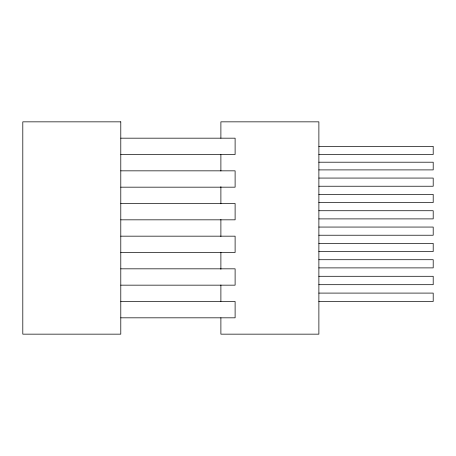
<?xml version="1.0" encoding="UTF-8"?>
<svg xmlns="http://www.w3.org/2000/svg" width="456" height="456" viewBox="0 0 456 456"><rect width="100%" height="100%" fill="white"/><g stroke="black" fill="none" stroke-linecap="round" stroke-linejoin="round"><path stroke-width="0.68" d="M120.789 138.174L235.108 138.174L235.108 154.51L120.789 154.51M318.881 146.342L433.2 146.342L433.2 154.51L318.881 154.51M318.881 162.205L433.2 162.205L433.2 169.9L318.881 169.9M120.789 170.84L235.108 170.84L235.108 187.171L120.789 187.171M318.881 178.068L433.2 178.068L433.2 186.23L318.881 186.23M318.881 194.398L433.2 194.398L433.2 202.561L318.881 202.561M120.789 203.501L235.108 203.501L235.108 219.832L120.789 219.832M318.881 210.729L433.2 210.729L433.2 218.891L318.881 218.891M318.881 227.059L433.2 227.059L433.2 235.228L318.881 235.228M120.789 236.168L235.108 236.168L235.108 252.499L120.789 252.499M318.881 243.39L433.2 243.39L433.2 251.558L318.881 251.558M318.881 259.72L433.2 259.72L433.2 267.889L318.881 267.889M120.789 268.829L235.108 268.829L235.108 285.16L120.789 285.16M318.881 276.29L433.2 276.29L433.2 284.692L318.881 284.692M318.881 293.094L433.2 293.094L433.2 301.49L318.881 301.49M120.789 301.49L235.108 301.49L235.108 317.826L120.789 317.826M220.892 138.231L220.892 121.843L318.881 121.843L318.881 334.157L220.892 334.157L220.892 317.769M220.892 154.618L220.892 171.006M220.892 186.681L220.892 203.775M220.892 219.45L220.892 236.55M220.892 252.225L220.892 269.319M220.892 284.994L220.892 301.382M120.789 121.843L22.8 121.843L22.8 334.157L120.789 334.157L120.789 121.843"/></g></svg>
